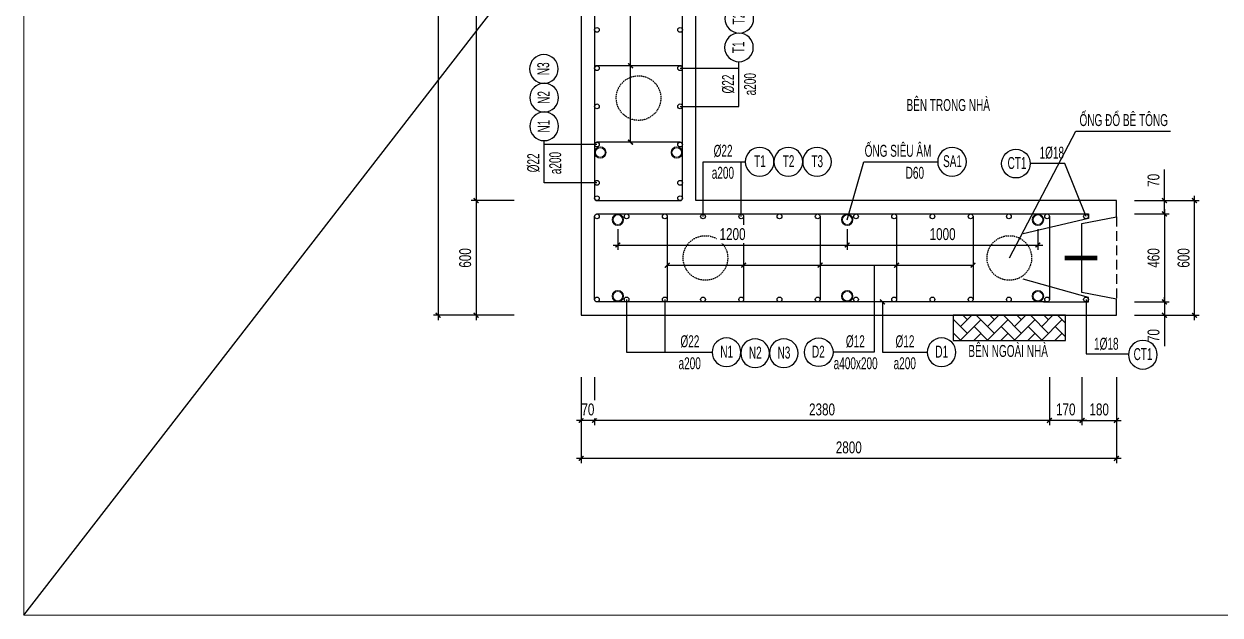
# Model space of a CAD drawing. Header units: millimetres. Extents: x -147841 to 368790, y -162721 to 84261.
# Drawn here: x 303107 to 309364, y -78007 to -74914 of the extents above; entities that cross this region are included whole.
import ezdxf
from ezdxf.enums import TextEntityAlignment as Align

# ---------------------------------------------------------------- set-up
doc = ezdxf.new("R2010")
doc.units = ezdxf.units.MM
doc.header["$LTSCALE"] = 1000
doc.header["$MEASUREMENT"] = 0
doc.header["$PDMODE"] = 1
doc.header["$PDSIZE"] = -10
doc.linetypes.add('DASHED', pattern=[0.75, 0.5, -0.25])
doc.linetypes.add('HIDDEN', pattern=[0.375, 0.25, -0.125])
doc.layers.get('0').update_dxf_attribs({"linetype": 'CONTINUOUS', "lineweight": 18})
doc.layers.get('DEFPOINTS').update_dxf_attribs({"color": 5, "linetype": 'CONTINUOUS', "lineweight": 18})
for name, color, linetype, lineweight in [('0-THAY', 7, 'CONTINUOUS', 18), ('ccu11-Dim', 8, 'CONTINUOUS', 18), ('DIM', 8, 'CONTINUOUS', 18)]:
    doc.layers.add(name, color=color, linetype=linetype, lineweight=lineweight)
for name, color, linetype in [('ccu11-Hatch', 250, 'CONTINUOUS'), ('ccu11-Khuat', 9, 'DASHED'), ('ccu11-Manh', 8, 'CONTINUOUS'), ('ccu11-Thep', 4, 'CONTINUOUS'), ('ccu11-Thepdai', 6, 'CONTINUOUS'), ('KC-Cotthep', 8, 'CONTINUOUS'), ('KC-Dim', 8, 'CONTINUOUS'), ('KC-Text', 31, 'CONTINUOUS'), ('KC-Thay', 7, 'CONTINUOUS')]:
    doc.layers.add(name, color=color, linetype=linetype)
doc.styles.add('ARIAL', font='arial.ttf', dxfattribs={"width": 0.7})
doc.styles.add('ccu11-dim', font='vnsimli.shx', dxfattribs={"width": 0.65, "bigfont": 'bigfont.shx'})
doc.dimstyles.new('2.5-25', dxfattribs={"dimscale": 25, "dimtxt": 2.5, "dimasz": 1, "dimexe": 1, "dimexo": 2, "dimgap": 1, "dimtad": 1, "dimdec": 1, "dimrnd": 5, "dimdsep": 46, "dimtxsty": 'ARIAL', "dimblk": 'ARCHTICK', "dimcen": -1, "dimdle": 1, "dimclrd": 256, "dimclre": 256, "dimclrt": 3, "dimadec": 0, "dimazin": 2, "dimtfac": 0.1, "dimtdec": 1, "dimtmove": 0, "dimatfit": 1, "dimldrblk": 'ARCHTICK', "dimfxl": 1, "dimtvp": 0.833333, "dimtfill": 1, "dimtolj": 1, "dimtzin": 12, "dimarcsym": 0})
doc.dimstyles.new('ccu11-100x4', dxfattribs={"dimscale": 100, "dimtxt": 2.5, "dimasz": 1, "dimexe": 1, "dimexo": 2, "dimgap": 1, "dimtad": 1, "dimdec": 0, "dimlfac": 0.25, "dimdsep": 46, "dimtxsty": 'ccu11-dim', "dimblk": 'ARCHTICK', "dimcen": -1, "dimdle": 1, "dimclrd": 256, "dimclre": 256, "dimclrt": 31, "dimadec": 0, "dimazin": 2, "dimtfac": 0.1, "dimtdec": 0, "dimtmove": 0, "dimatfit": 1, "dimldrblk": 'ARCHTICK', "dimfxl": 1, "dimtvp": 0.833333, "dimtolj": 1, "dimtzin": 12, "dimarcsym": 0})

# ---------------------------------------------------------------- blocks, each defined once
blk = doc.blocks.new('_ARCHTICK')
at = {"color": 0, "linetype": 'ByBlock', "const_width": 0.3}
blk.add_lwpolyline([(-0.5, -0.5), (0.5, 0.5)], dxfattribs=at)
blk = doc.blocks.new('*D1272')
at = {"layer": 'DEFPOINTS', "color": 0, "linetype": 'ByBlock', "ltscale": 30, "transparency": 16777216}
for p in [(308642.1, -76712.4), (308822.1, -76712.4)]:
    blk.add_point(p, dxfattribs=at)
at = {"layer": 'KC-Dim', "linetype": 'ByBlock', "lineweight": -2, "ltscale": 30, "transparency": 16777216}
for p, q in [((308642.1, -76762.4), (308642.1, -77013)), ((308822.1, -76762.4), (308822.1, -77013)), ((308617.1, -76988), (308847.1, -76988))]:
    blk.add_line(p, q, dxfattribs=at)
at = {"layer": 'KC-Dim', "linetype": 'ByBlock', "lineweight": -2, "ltscale": 30, "transparency": 16777216, "xscale": 25, "yscale": 25, "zscale": 25, "rotation": 180}
blk.add_blockref('_ARCHTICK', (308642.1, -76988), dxfattribs=at)
at = {"layer": 'KC-Dim', "linetype": 'ByBlock', "lineweight": -2, "ltscale": 30, "transparency": 16777216, "xscale": 25, "yscale": 25, "zscale": 25}
blk.add_blockref('_ARCHTICK', (308822.1, -76988), dxfattribs=at)
at = {"layer": 'KC-Dim', "color": 3, "linetype": 'ByBlock', "ltscale": 30, "transparency": 16777216, "insert": (308732.1, -76931.1), "char_height": 62.5, "attachment_point": 5, "style": 'ARIAL', "bg_fill": 3, "box_fill_scale": 1.25, "bg_fill_color": 256, "bg_fill_true_color": 13158600, "bg_fill_transparency": 0}
blk.add_mtext('\\A1;180', dxfattribs=at)
at = {"layer": 'DEFPOINTS', "color": 0, "linetype": 'ByBlock', "ltscale": 30, "transparency": 16777216}
blk.add_point((308822.1, -76988), dxfattribs=at)
blk = doc.blocks.new('*D1273')
at = {"layer": 'DEFPOINTS', "color": 0, "linetype": 'ByBlock', "ltscale": 30, "transparency": 16777216}
for p in [(308472.1, -76712.4), (308642.1, -76712.4)]:
    blk.add_point(p, dxfattribs=at)
at = {"layer": 'KC-Dim', "linetype": 'ByBlock', "lineweight": -2, "ltscale": 30, "transparency": 16777216}
for p, q in [((308472.1, -76762.4), (308472.1, -77013)), ((308642.1, -76762.4), (308642.1, -77013)), ((308667.1, -76988), (308447.1, -76988))]:
    blk.add_line(p, q, dxfattribs=at)
at = {"layer": 'KC-Dim', "linetype": 'ByBlock', "lineweight": -2, "ltscale": 30, "transparency": 16777216, "xscale": 25, "yscale": 25, "zscale": 25, "rotation": 180}
blk.add_blockref('_ARCHTICK', (308472.1, -76988), dxfattribs=at)
at = {"layer": 'KC-Dim', "linetype": 'ByBlock', "lineweight": -2, "ltscale": 30, "transparency": 16777216, "xscale": 25, "yscale": 25, "zscale": 25}
blk.add_blockref('_ARCHTICK', (308642.1, -76988), dxfattribs=at)
at = {"layer": 'KC-Dim', "color": 3, "linetype": 'ByBlock', "ltscale": 30, "transparency": 16777216, "insert": (308557.1, -76931.1), "char_height": 62.5, "attachment_point": 5, "style": 'ARIAL', "bg_fill": 3, "box_fill_scale": 1.25, "bg_fill_color": 256, "bg_fill_true_color": 13158600, "bg_fill_transparency": 0}
blk.add_mtext('\\A1;170', dxfattribs=at)
at = {"layer": 'DEFPOINTS', "color": 0, "linetype": 'ByBlock', "ltscale": 30, "transparency": 16777216}
blk.add_point((308472.1, -76988), dxfattribs=at)
blk = doc.blocks.new('*D1274')
at = {"layer": 'DEFPOINTS', "color": 0, "linetype": 'ByBlock', "ltscale": 30, "transparency": 16777216}
for p in [(308866.2, -75838.2), (309230.7, -75838.2), (308866.2, -76438.2)]:
    blk.add_point(p, dxfattribs=at)
at = {"layer": 'KC-Dim', "linetype": 'ByBlock', "lineweight": -2, "ltscale": 30, "transparency": 16777216}
for p, q in [((308916.2, -75838.2), (309255.7, -75838.2)), ((309230.7, -76463.2), (309230.7, -75813.2)), ((308916.2, -76438.2), (309255.7, -76438.2))]:
    blk.add_line(p, q, dxfattribs=at)
at = {"layer": 'KC-Dim', "linetype": 'ByBlock', "lineweight": -2, "ltscale": 30, "transparency": 16777216, "xscale": 25, "yscale": 25, "zscale": 25}
for p, rotation in [((309230.7, -75838.2), 90), ((309230.7, -76438.2), 270)]:
    blk.add_blockref('_ARCHTICK', p, dxfattribs=dict(at, rotation=rotation))
at = {"layer": 'KC-Dim', "color": 3, "linetype": 'ByBlock', "ltscale": 30, "transparency": 16777216, "insert": (309173.8, -76138.2), "char_height": 62.5, "attachment_point": 5, "rotation": 90, "style": 'ARIAL', "bg_fill": 3, "box_fill_scale": 1.25, "bg_fill_color": 256, "bg_fill_true_color": 13158600, "bg_fill_transparency": 0}
blk.add_mtext('\\A1;600', dxfattribs=at)
blk = doc.blocks.new('*D1275')
at = {"layer": 'DEFPOINTS', "color": 0, "linetype": 'ByBlock', "ltscale": 30, "transparency": 16777216}
for p in [(308866.2, -75908.2), (308866.2, -76368.2), (309073.5, -76368.2)]:
    blk.add_point(p, dxfattribs=at)
at = {"layer": 'KC-Dim', "linetype": 'ByBlock', "lineweight": -2, "ltscale": 30, "transparency": 16777216}
for p, q in [((309073.5, -75883.2), (309073.5, -76393.2)), ((308916.2, -75908.2), (309098.5, -75908.2)), ((308916.2, -76368.2), (309098.5, -76368.2))]:
    blk.add_line(p, q, dxfattribs=at)
at = {"layer": 'KC-Dim', "linetype": 'ByBlock', "lineweight": -2, "ltscale": 30, "transparency": 16777216, "xscale": 25, "yscale": 25, "zscale": 25}
for p, rotation in [((309073.5, -75908.2), 90), ((309073.5, -76368.2), 270)]:
    blk.add_blockref('_ARCHTICK', p, dxfattribs=dict(at, rotation=rotation))
at = {"layer": 'KC-Dim', "color": 3, "linetype": 'ByBlock', "ltscale": 30, "transparency": 16777216, "insert": (309016.6, -76138.2), "char_height": 62.5, "attachment_point": 5, "rotation": 90, "style": 'ARIAL', "bg_fill": 3, "box_fill_scale": 1.25, "bg_fill_color": 256, "bg_fill_true_color": 13158600, "bg_fill_transparency": 0}
blk.add_mtext('\\A1;460', dxfattribs=at)
blk = doc.blocks.new('*D1276')
at = {"layer": 'DEFPOINTS', "color": 0, "linetype": 'ByBlock', "ltscale": 30, "transparency": 16777216}
for p in [(308866.2, -75838.2), (309073.5, -75838.2), (308866.2, -75908.2)]:
    blk.add_point(p, dxfattribs=at)
at = {"layer": 'KC-Dim', "linetype": 'ByBlock', "lineweight": -2, "ltscale": 30, "transparency": 16777216}
for p, q in [((309073.5, -75838.2), (309073.5, -75676.1)), ((308916.2, -75838.2), (309098.5, -75838.2)), ((309073.5, -75908.2), (309073.5, -75838.2)), ((308916.2, -75908.2), (309098.5, -75908.2)), ((309073.5, -75908.2), (309073.5, -75933.2))]:
    blk.add_line(p, q, dxfattribs=at)
at = {"layer": 'KC-Dim', "linetype": 'ByBlock', "lineweight": -2, "ltscale": 30, "transparency": 16777216, "xscale": 25, "yscale": 25, "zscale": 25}
for p, rotation in [((309073.5, -75838.2), 270), ((309073.5, -75908.2), 90)]:
    blk.add_blockref('_ARCHTICK', p, dxfattribs=dict(at, rotation=rotation))
at = {"layer": 'KC-Dim', "color": 3, "linetype": 'ByBlock', "ltscale": 30, "transparency": 16777216, "insert": (309016.6, -75732.2), "char_height": 62.5, "attachment_point": 5, "rotation": 90, "style": 'ARIAL', "bg_fill": 3, "box_fill_scale": 1.25, "bg_fill_color": 256, "bg_fill_true_color": 13158600, "bg_fill_transparency": 0}
blk.add_mtext('\\A1;70', dxfattribs=at)
blk = doc.blocks.new('*D1277')
at = {"layer": 'DEFPOINTS', "color": 0, "linetype": 'ByBlock', "ltscale": 30, "transparency": 16777216}
for p in [(308866.2, -76368.2), (308866.2, -76438.2), (309073.5, -76438.2)]:
    blk.add_point(p, dxfattribs=at)
at = {"layer": 'KC-Dim', "linetype": 'ByBlock', "lineweight": -2, "ltscale": 30, "transparency": 16777216}
for p, q in [((308916.2, -76368.2), (309098.5, -76368.2)), ((309073.5, -76368.2), (309073.5, -76343.2)), ((309073.5, -76368.2), (309073.5, -76438.2)), ((308916.2, -76438.2), (309098.5, -76438.2)), ((309073.5, -76438.2), (309073.5, -76600.4))]:
    blk.add_line(p, q, dxfattribs=at)
at = {"layer": 'KC-Dim', "linetype": 'ByBlock', "lineweight": -2, "ltscale": 30, "transparency": 16777216, "xscale": 25, "yscale": 25, "zscale": 25}
for p, rotation in [((309073.5, -76368.2), 270), ((309073.5, -76438.2), 90)]:
    blk.add_blockref('_ARCHTICK', p, dxfattribs=dict(at, rotation=rotation))
at = {"layer": 'KC-Dim', "color": 3, "linetype": 'ByBlock', "ltscale": 30, "transparency": 16777216, "insert": (309016.6, -76544.3), "char_height": 62.5, "attachment_point": 5, "rotation": 90, "style": 'ARIAL', "bg_fill": 3, "box_fill_scale": 1.25, "bg_fill_color": 256, "bg_fill_true_color": 13158600, "bg_fill_transparency": 0}
blk.add_mtext('\\A1;70', dxfattribs=at)
blk = doc.blocks.new('*D1278')
at = {"layer": 'DEFPOINTS', "color": 0, "linetype": 'ByBlock', "ltscale": 30, "transparency": 16777216}
for p in [(306092.1, -76712.4), (308472.1, -76712.4), (306092.1, -76988)]:
    blk.add_point(p, dxfattribs=at)
at = {"layer": 'KC-Dim', "linetype": 'ByBlock', "lineweight": -2, "ltscale": 30, "transparency": 16777216}
for p, q in [((306092.1, -76762.4), (306092.1, -77013)), ((308472.1, -76762.4), (308472.1, -77013)), ((308497.1, -76988), (306067.1, -76988))]:
    blk.add_line(p, q, dxfattribs=at)
at = {"layer": 'KC-Dim', "linetype": 'ByBlock', "lineweight": -2, "ltscale": 30, "transparency": 16777216, "xscale": 25, "yscale": 25, "zscale": 25, "rotation": 180}
blk.add_blockref('_ARCHTICK', (306092.1, -76988), dxfattribs=at)
at = {"layer": 'KC-Dim', "linetype": 'ByBlock', "lineweight": -2, "ltscale": 30, "transparency": 16777216, "xscale": 25, "yscale": 25, "zscale": 25}
blk.add_blockref('_ARCHTICK', (308472.1, -76988), dxfattribs=at)
at = {"layer": 'KC-Dim', "color": 3, "linetype": 'ByBlock', "ltscale": 30, "transparency": 16777216, "insert": (307282.1, -76931.1), "char_height": 62.5, "attachment_point": 5, "style": 'ARIAL', "bg_fill": 3, "box_fill_scale": 1.25, "bg_fill_color": 256, "bg_fill_true_color": 13158600, "bg_fill_transparency": 0}
blk.add_mtext('\\A1;2380', dxfattribs=at)
blk = doc.blocks.new('att_thep_2')
blk.add_circle((-300, 0), 300)
at = {"color": 3, "style": 'ARIAL', "width": 0.6}
blk.add_attdef('DK', text='', height=250, dxfattribs=at).set_placement((467, 105), align=Align.CENTER)
at = {"color": 31, "style": 'ARIAL', "width": 0.6}
blk.add_attdef('SH', text='', height=250, dxfattribs=at).set_placement((-281, -111), align=Align.CENTER)
at = {"color": 2, "style": 'ARIAL', "width": 0.6}
blk.add_attdef('KC', text='', height=250, dxfattribs=at).set_placement((472, -355), align=Align.CENTER)
blk = doc.blocks.new('*D1279')
at = {"layer": 'DEFPOINTS', "color": 0, "ltscale": 3000, "transparency": 16777216}
for p in [(306022.1, -76712.4), (306092.1, -76712.4)]:
    blk.add_point(p, dxfattribs=at)
at = {"layer": 'KC-Dim', "lineweight": -2, "ltscale": 3000, "transparency": 16777216}
for p, q in [((306022.1, -76762.4), (306022.1, -77013)), ((306092.1, -76762.4), (306092.1, -77013)), ((306117.1, -76988), (305997.1, -76988))]:
    blk.add_line(p, q, dxfattribs=at)
at = {"layer": 'KC-Dim', "lineweight": -2, "ltscale": 3000, "transparency": 16777216, "xscale": 25, "yscale": 25, "zscale": 25, "rotation": 180}
blk.add_blockref('_ARCHTICK', (306022.1, -76988), dxfattribs=at)
at = {"layer": 'KC-Dim', "lineweight": -2, "ltscale": 3000, "transparency": 16777216, "xscale": 25, "yscale": 25, "zscale": 25}
blk.add_blockref('_ARCHTICK', (306092.1, -76988), dxfattribs=at)
at = {"layer": 'KC-Dim', "color": 3, "ltscale": 3000, "transparency": 16777216, "insert": (306057.1, -76931.1), "char_height": 62.5, "attachment_point": 5, "style": 'ARIAL', "bg_fill": 3, "box_fill_scale": 1.25, "bg_fill_color": 256, "bg_fill_true_color": 13158600, "bg_fill_transparency": 0}
blk.add_mtext('\\A1;70', dxfattribs=at)
at = {"layer": 'DEFPOINTS', "color": 0, "ltscale": 3000, "transparency": 16777216}
blk.add_point((306022.1, -76988), dxfattribs=at)
blk = doc.blocks.new('*U1226')
at = {"layer": 'ccu11-Thepdai', "flags": 128}
blk.add_lwpolyline([(50, 230), (-37.5, 230, 0.414214), (-50, 217.5), (-50, -114.4), (-50, -217.5, 0.414214), (-37.5, -230), (50, -230)], format="xyb", dxfattribs=at)
blk = doc.blocks.new('*U1227')
at = {"layer": 'DIM', "color": 0, "linetype": 'ByBlock', "lineweight": -2, "transparency": 16777216}
for p in [(0, 0), (400, 0), (800, 0), (1200, 0), (1600, 0)]:
    blk.add_blockref('*U1226', p, dxfattribs=at)
blk = doc.blocks.new('*D1280')
at = {"layer": 'DEFPOINTS', "color": 0, "ltscale": 3000, "transparency": 16777216}
for p in [(306022.1, -76712.4), (308822.1, -76712.4), (306022.1, -77186.6)]:
    blk.add_point(p, dxfattribs=at)
at = {"layer": 'DIM', "lineweight": -2, "ltscale": 3000, "transparency": 16777216}
for p, q in [((306022.1, -76762.4), (306022.1, -77211.6)), ((308822.1, -76762.4), (308822.1, -77211.6)), ((308847.1, -77186.6), (305997.1, -77186.6))]:
    blk.add_line(p, q, dxfattribs=at)
at = {"layer": 'DIM', "lineweight": -2, "ltscale": 3000, "transparency": 16777216, "xscale": 25, "yscale": 25, "zscale": 25, "rotation": 180}
blk.add_blockref('_ARCHTICK', (306022.1, -77186.6), dxfattribs=at)
at = {"layer": 'DIM', "lineweight": -2, "ltscale": 3000, "transparency": 16777216, "xscale": 25, "yscale": 25, "zscale": 25}
blk.add_blockref('_ARCHTICK', (308822.1, -77186.6), dxfattribs=at)
at = {"layer": 'DIM', "color": 3, "ltscale": 3000, "transparency": 16777216, "insert": (307422.1, -77129.7), "char_height": 62.5, "attachment_point": 5, "style": 'ARIAL', "bg_fill": 3, "box_fill_scale": 1.25, "bg_fill_color": 256, "bg_fill_true_color": 13158600, "bg_fill_transparency": 0}
blk.add_mtext('\\A1;2800', dxfattribs=at)
blk = doc.blocks.new('A$C260038B3')
at = {"layer": '0-THAY', "linetype": 'Continuous'}
for radius in [120, 100]:
    blk.add_circle((0, 0), radius, dxfattribs=at)
blk = doc.blocks.new('*D1281')
at = {"layer": 'DEFPOINTS', "color": 0, "linetype": 'ByBlock', "ltscale": 30, "transparency": 16777216}
for p in [(306214, -75938.2), (307414, -75938.2), (307414, -76070.7)]:
    blk.add_point(p, dxfattribs=at)
at = {"layer": 'KC-Dim', "linetype": 'ByBlock', "lineweight": -2, "ltscale": 30, "transparency": 16777216}
for p, q in [((306214, -75988.2), (306214, -76095.7)), ((307414, -75988.2), (307414, -76095.7)), ((306189, -76070.7), (307439, -76070.7))]:
    blk.add_line(p, q, dxfattribs=at)
at = {"layer": 'KC-Dim', "linetype": 'ByBlock', "lineweight": -2, "ltscale": 30, "transparency": 16777216, "xscale": 25, "yscale": 25, "zscale": 25, "rotation": 180}
blk.add_blockref('_ARCHTICK', (306214, -76070.7), dxfattribs=at)
at = {"layer": 'KC-Dim', "linetype": 'ByBlock', "lineweight": -2, "ltscale": 30, "transparency": 16777216, "xscale": 25, "yscale": 25, "zscale": 25}
blk.add_blockref('_ARCHTICK', (307414, -76070.7), dxfattribs=at)
at = {"layer": 'KC-Dim', "color": 3, "linetype": 'ByBlock', "ltscale": 30, "transparency": 16777216, "insert": (306814, -76013.8), "char_height": 62.5, "attachment_point": 5, "style": 'ARIAL', "bg_fill": 3, "box_fill_scale": 1.25, "bg_fill_color": 256, "bg_fill_true_color": 13158600, "bg_fill_transparency": 0}
blk.add_mtext('\\A1;1200', dxfattribs=at)
blk = doc.blocks.new('*D1282')
at = {"layer": 'DEFPOINTS', "color": 0, "linetype": 'ByBlock', "ltscale": 30, "transparency": 16777216}
for p in [(307414, -75938.2), (308411.6, -75938.2), (308411.6, -76070.7)]:
    blk.add_point(p, dxfattribs=at)
at = {"layer": 'KC-Dim', "linetype": 'ByBlock', "lineweight": -2, "ltscale": 30, "transparency": 16777216}
for p, q in [((307414, -75988.2), (307414, -76095.7)), ((308411.6, -75988.2), (308411.6, -76095.7)), ((307389, -76070.7), (308436.6, -76070.7))]:
    blk.add_line(p, q, dxfattribs=at)
at = {"layer": 'KC-Dim', "linetype": 'ByBlock', "lineweight": -2, "ltscale": 30, "transparency": 16777216, "xscale": 25, "yscale": 25, "zscale": 25, "rotation": 180}
blk.add_blockref('_ARCHTICK', (307414, -76070.7), dxfattribs=at)
at = {"layer": 'KC-Dim', "linetype": 'ByBlock', "lineweight": -2, "ltscale": 30, "transparency": 16777216, "xscale": 25, "yscale": 25, "zscale": 25}
blk.add_blockref('_ARCHTICK', (308411.6, -76070.7), dxfattribs=at)
at = {"layer": 'KC-Dim', "color": 3, "linetype": 'ByBlock', "ltscale": 30, "transparency": 16777216, "insert": (307912.8, -76013.8), "char_height": 62.5, "attachment_point": 5, "style": 'ARIAL', "bg_fill": 3, "box_fill_scale": 1.25, "bg_fill_color": 256, "bg_fill_true_color": 13158600, "bg_fill_transparency": 0}
blk.add_mtext('\\A1;1000', dxfattribs=at)
blk = doc.blocks.new('*D1289')
at = {"layer": 'DEFPOINTS', "color": 0, "linetype": 'ByBlock', "ltscale": 30, "transparency": 16777216}
for p in [(305720.9, -73132.7), (305472.3, -75838.2), (305720.9, -75838.2)]:
    blk.add_point(p, dxfattribs=at)
at = {"layer": 'KC-Dim', "linetype": 'ByBlock', "lineweight": -2, "ltscale": 30, "transparency": 16777216}
for p, q in [((305670.9, -73132.7), (305447.3, -73132.7)), ((305472.3, -73107.7), (305472.3, -75863.2)), ((305670.9, -75838.2), (305447.3, -75838.2))]:
    blk.add_line(p, q, dxfattribs=at)
at = {"layer": 'KC-Dim', "linetype": 'ByBlock', "lineweight": -2, "ltscale": 30, "transparency": 16777216, "xscale": 25, "yscale": 25, "zscale": 25}
for p, rotation in [((305472.3, -73132.7), 90), ((305472.3, -75838.2), 270)]:
    blk.add_blockref('_ARCHTICK', p, dxfattribs=dict(at, rotation=rotation))
at = {"layer": 'KC-Dim', "color": 3, "linetype": 'ByBlock', "ltscale": 30, "transparency": 16777216, "insert": (305415.4, -74485.5), "char_height": 62.5, "attachment_point": 5, "rotation": 90, "style": 'ARIAL', "bg_fill": 3, "box_fill_scale": 1.25, "bg_fill_color": 256, "bg_fill_true_color": 13158600, "bg_fill_transparency": 0}
blk.add_mtext('\\A1;2705', dxfattribs=at)
blk = doc.blocks.new('*D1290')
at = {"layer": 'DEFPOINTS', "color": 0, "ltscale": 3000, "transparency": 16777216}
for p in [(305720.9, -72782.7), (305273.7, -76438.2), (305720.9, -76438.2)]:
    blk.add_point(p, dxfattribs=at)
at = {"layer": 'DIM', "lineweight": -2, "ltscale": 3000, "transparency": 16777216}
for p, q in [((305273.7, -72757.7), (305273.7, -76463.2)), ((305670.9, -72782.7), (305248.7, -72782.7)), ((305670.9, -76438.2), (305248.7, -76438.2))]:
    blk.add_line(p, q, dxfattribs=at)
at = {"layer": 'DIM', "lineweight": -2, "ltscale": 3000, "transparency": 16777216, "xscale": 25, "yscale": 25, "zscale": 25}
for p, rotation in [((305273.7, -72782.7), 90), ((305273.7, -76438.2), 270)]:
    blk.add_blockref('_ARCHTICK', p, dxfattribs=dict(at, rotation=rotation))
at = {"layer": 'DIM', "color": 3, "ltscale": 3000, "transparency": 16777216, "insert": (305216.8, -74610.5), "char_height": 62.5, "attachment_point": 5, "rotation": 90, "style": 'ARIAL', "bg_fill": 3, "box_fill_scale": 1.25, "bg_fill_color": 256, "bg_fill_true_color": 13158600, "bg_fill_transparency": 0}
blk.add_mtext('\\A1;3655', dxfattribs=at)
blk = doc.blocks.new('*D1291')
at = {"layer": 'DEFPOINTS', "color": 0, "linetype": 'ByBlock', "ltscale": 30, "transparency": 16777216}
for p in [(305720.9, -75838.2), (305472.3, -76438.2), (305720.9, -76438.2)]:
    blk.add_point(p, dxfattribs=at)
at = {"layer": 'KC-Dim', "linetype": 'ByBlock', "lineweight": -2, "ltscale": 30, "transparency": 16777216}
for p, q in [((305670.9, -75838.2), (305447.3, -75838.2)), ((305472.3, -75813.2), (305472.3, -76463.2)), ((305670.9, -76438.2), (305447.3, -76438.2))]:
    blk.add_line(p, q, dxfattribs=at)
at = {"layer": 'KC-Dim', "linetype": 'ByBlock', "lineweight": -2, "ltscale": 30, "transparency": 16777216, "xscale": 25, "yscale": 25, "zscale": 25}
for p, rotation in [((305472.3, -75838.2), 90), ((305472.3, -76438.2), 270)]:
    blk.add_blockref('_ARCHTICK', p, dxfattribs=dict(at, rotation=rotation))
at = {"layer": 'KC-Dim', "color": 3, "linetype": 'ByBlock', "ltscale": 30, "transparency": 16777216, "insert": (305415.4, -76138.2), "char_height": 62.5, "attachment_point": 5, "rotation": 90, "style": 'ARIAL', "bg_fill": 3, "box_fill_scale": 1.25, "bg_fill_color": 256, "bg_fill_true_color": 13158600, "bg_fill_transparency": 0}
blk.add_mtext('\\A1;600', dxfattribs=at)

msp = doc.modelspace()

# ---------------------------------------------------------------- hatches: boundary and pattern name
at = {"layer": 'ccu11-Hatch', "ltscale": 3000}
h = msp.add_hatch(dxfattribs=at)
h.set_pattern_fill('AR-HBONE', color=256, scale=12.5, style=0)
h.set_pattern_definition([(315, (240761.056, -64335.09), (6e-15, -70.710678), [150, -50]), (225, (240796.41, -64370.444), (6e-15, -70.710678), [150, -50])])
h.paths.add_polyline_path([(308555.06, -76569.84), (307968.65, -76569.84), (307968.65, -76438.24), (308555.06, -76438.24)])

# ---------------------------------------------------------------- linework, layer by layer
msp.add_lwpolyline([(307968.65, -76569.84), (308555.06, -76569.84), (308555.06, -76438.24), (307968.65, -76438.24)], close=True, dxfattribs=at)
at = {"layer": 'ccu11-Khuat', "ltscale": 0.1}
msp.add_line((308822.09, -75923.24), (308822.09, -76353.24), dxfattribs=at)
at = {"layer": 'ccu11-Manh', "ltscale": 3000}
for points in [[(306280.39, -75532.7), (306280.39, -73532.7), (306280.39, -73532.7)], [(306472.09, -76176.15), (308072.09, -76176.15)]]:
    msp.add_lwpolyline(points, dxfattribs=at)
at = {"layer": 'ccu11-Thep', "const_width": 25}
msp.add_lwpolyline([(308552.09, -76138.24), (308722.09, -76138.24)], dxfattribs=at)
at = {"layer": 'ccu11-Thep'}
for centre in [(306104.59, -74945.2), (306539.59, -74945.2), (306104.59, -75145.2), (306539.59, -75145.2), (306104.59, -75345.2), (306539.59, -75345.2), (306104.59, -75545.2), (306539.59, -75545.2), (306104.59, -75745.2), (306539.59, -75745.2), (306104.59, -75825.74), (306539.59, -75825.74), (306104.59, -75920.74), (308459.59, -75920.74), (308663.31, -75920.74), (306104.59, -76355.74), (306259.59, -76355.74), (306259.59, -76355.74), (306459.59, -76355.74), (306659.59, -76355.74), (306859.59, -76355.74), (307059.59, -76355.74), (307259.59, -76355.74), (307459.59, -76355.74), (307659.59, -76355.74), (307859.59, -76355.74), (308059.59, -76355.74), (308259.59, -76355.74), (308459.59, -76355.74), (308663.22, -76355.74)]:
    msp.add_circle(centre, 12.5, dxfattribs=at)
at = {"layer": 'ccu11-Thep', "linetype": 'HIDDEN', "ltscale": 0.03}
for centre in [(306322.09, -75301.89), (306672.09, -76138.24), (308262.05, -76138.24, 242.3)]:
    msp.add_circle(centre, 116.6, dxfattribs=at)
at = {"layer": 'ccu11-Thepdai'}
for points in [[(306092.09, -73145.2), (306092.09, -75825.74, 0.4142136), (306104.59, -75838.24), (306539.59, -75838.24, 0.4142136), (306552.09, -75825.74), (306552.09, -73145.2, 0.4142136), (306539.59, -73132.7), (306104.59, -73132.7, 0.4142136)], [(308459.59, -76368.24), (306104.59, -76368.24, -0.4142136), (306092.09, -76355.74), (306092.09, -75920.74, -0.4142136), (306104.59, -75908.24), (308459.59, -75908.24, -0.4142136), (308472.09, -75920.74), (308472.09, -76355.74, -0.4142136)]]:
    msp.add_lwpolyline(points, format="xyb", close=True, dxfattribs=at)
at = {"layer": 'ccu11-Thepdai', "flags": 128}
for points in [[(306552.09, -75232.7), (306552.09, -75145.2, 0.4142136), (306539.59, -75132.7), (306207.67, -75132.7), (306104.59, -75132.7, 0.4142136), (306092.09, -75145.2), (306092.09, -75232.7)], [(306552.09, -75632.7), (306552.09, -75545.2, 0.4142136), (306539.59, -75532.7), (306207.67, -75532.7), (306104.59, -75532.7, 0.4142136), (306092.09, -75545.2), (306092.09, -75632.7)]]:
    msp.add_lwpolyline(points, format="xyb", dxfattribs=at)
for points in [[(308441.04, -75908.24), (308675.81, -75908.24), (308675.81, -75932.41), (308334.35, -76012.44)], [(308441.04, -76368.24), (308675.72, -76368.24), (308675.72, -76344.8), (308334.35, -76248.64)]]:
    msp.add_lwpolyline(points, dxfattribs=at)
at = {"layer": 'KC-Thay', "flags": 128}
msp.add_lwpolyline([(306022.09, -72782.7), (306022.09, -76438.24), (308822.09, -76438.24), (308822.09, -76353.24), (308642.09, -76318.24), (308642.09, -75958.24), (308822.09, -75923.24), (308822.09, -75838.24), (306622.09, -75838.24), (306622.09, -72782.7), (306537.09, -72782.7), (306502.09, -72962.7), (306142.09, -72962.7), (306107.09, -72782.7), (306022.09, -72782.7)], dxfattribs=at)

# ---------------------------------------------------------------- block references
at = {"layer": 'ccu11-Dim', "ltscale": 3000, "xscale": 0.25, "yscale": 0.25, "zscale": 0.25, "rotation": 270}
for p in [(306122.09, -75586.53), (306522.09, -75586.53)]:
    msp.add_blockref('A$C260038B3', p, dxfattribs=at)
at = {"layer": 'ccu11-Dim', "ltscale": 3000, "extrusion": (0, 0, -1), "xscale": 0.25, "yscale": 0.25, "zscale": -0.25}
for p in [(-306214, -75938.24), (-307414, -75938.24), (-308411.63, -75938.24), (-306214, -76338.24), (-307414, -76338.24), (-308411.63, -76338.24)]:
    msp.add_blockref('A$C260038B3', p, dxfattribs=at)
at = {"layer": 'ccu11-Manh', "ltscale": 3000, "xscale": 25, "yscale": 25, "zscale": 25}
for p, rotation in [((306280.39, -75132.7), 270), ((306280.39, -75532.7), 270), ((306472.09, -76176.15), 180), ((306872.09, -76176.15), 180), ((307272.09, -76176.15), 180), ((307672.09, -76176.15), 180), ((308072.09, -76176.15), 180)]:
    msp.add_blockref('_ARCHTICK', p, dxfattribs=dict(at, rotation=rotation))
at = {"layer": 'DIM', "xscale": -1}
msp.add_blockref('*U1227', (308022.09, -76138.24), dxfattribs=at)
at = {"layer": 'KC-Cotthep'}
ref = msp.add_blockref('att_thep_2', (306849.35, -74961.95), dxfattribs=dict(at, xscale=-0.25, yscale=0.25, zscale=0.25, rotation=90))
ref.add_attrib('SH', 'T2', dxfattribs={"layer": '0', "color": 31, "height": 62.5, "rotation": 90, "style": 'ARIAL', "width": 0.6}).set_placement((306877.22, -74885.92), align=Align.CENTER)
ref = msp.add_blockref('att_thep_2', (306847.68, -75111.93), dxfattribs=dict(at, xscale=-0.25, yscale=0.25, zscale=0.25, rotation=90))
ref.add_attrib('KC', 'a200', dxfattribs={"layer": '0', "color": 2, "height": 62.5, "rotation": 90, "style": 'ARIAL', "width": 0.6}).set_placement((306936.5, -75229.29), align=Align.CENTER)
ref.add_attrib('DK', '%%C22', dxfattribs={"layer": '0', "color": 2, "height": 62.5, "rotation": 90, "style": 'ARIAL', "width": 0.6}).set_placement((306821.32, -75228.2), align=Align.CENTER)
ref.add_attrib('SH', 'T1', dxfattribs={"layer": '0', "color": 31, "height": 62.5, "rotation": 90, "style": 'ARIAL', "width": 0.6}).set_placement((306875.54, -75035.91), align=Align.CENTER)
ref = msp.add_blockref('att_thep_2', (305828.72, -75374.47), dxfattribs=dict(at, xscale=-0.25, yscale=0.25, zscale=0.25, rotation=90))
ref.add_attrib('SH', 'N2', dxfattribs={"layer": '0', "color": 31, "height": 62.5, "rotation": 90, "style": 'ARIAL', "width": 0.6}).set_placement((305856.59, -75298.45), align=Align.CENTER)
ref = msp.add_blockref('att_thep_2', (307887.27, -75635.2), dxfattribs=dict(at, xscale=-0.25, yscale=0.25, zscale=0.25))
ref.add_attrib('KC', 'D60', dxfattribs={"layer": '0', "color": 2, "height": 62.5, "style": 'ARIAL', "width": 0.6}).set_placement((307767.77, -75724.02), align=Align.CENTER)
ref.add_attrib('DK', 'ỐNG SIÊU ÂM', dxfattribs={"layer": '0', "color": 15, "height": 62.5, "style": 'ARIAL', "width": 0.6}).set_placement((307679.64, -75608.85), align=Align.CENTER)
ref.add_attrib('SH', 'SA1', dxfattribs={"layer": '0', "color": 31, "height": 62.5, "style": 'ARIAL', "width": 0.6}).set_placement((307964.78, -75663.07), align=Align.CENTER)
ref = msp.add_blockref('att_thep_2', (306880.86, -75635.2), dxfattribs=dict(at, xscale=-0.25, yscale=0.25, zscale=0.25))
ref.add_attrib('KC', 'a200', dxfattribs={"layer": '0', "color": 2, "height": 62.5, "style": 'ARIAL', "width": 0.6}).set_placement((306763.51, -75724.02), align=Align.CENTER)
ref.add_attrib('DK', '%%C22', dxfattribs={"layer": '0', "color": 2, "height": 62.5, "style": 'ARIAL', "width": 0.6}).set_placement((306764.6, -75608.85), align=Align.CENTER)
ref.add_attrib('SH', 'T1', dxfattribs={"layer": '0', "color": 31, "height": 62.5, "style": 'ARIAL', "width": 0.6}).set_placement((306956.89, -75663.07), align=Align.CENTER)
ref = msp.add_blockref('att_thep_2', (307030.86, -75635.2), dxfattribs=dict(at, xscale=-0.25, yscale=0.25, zscale=0.25))
ref.add_attrib('SH', 'T2', dxfattribs={"layer": '0', "color": 31, "height": 62.5, "style": 'ARIAL', "width": 0.6}).set_placement((307106.89, -75663.07), align=Align.CENTER)
ref = msp.add_blockref('att_thep_2', (307180.86, -75635.2), dxfattribs=dict(at, xscale=-0.25, yscale=0.25, zscale=0.25))
ref.add_attrib('SH', 'T3', dxfattribs={"layer": '0', "color": 31, "height": 62.5, "style": 'ARIAL', "width": 0.6}).set_placement((307256.89, -75663.07), align=Align.CENTER)
ref = msp.add_blockref('att_thep_2', (308371.31, -75644.87), dxfattribs=dict(at, xscale=0.25, yscale=0.25, zscale=0.25))
ref.add_attrib('DK', '1%%C18', dxfattribs={"layer": '0', "color": 15, "height": 62.5, "style": 'ARIAL', "width": 0.6}).set_placement((308484.17, -75618.52), align=Align.CENTER)
ref.add_attrib('SH', 'CT1', dxfattribs={"layer": '0', "color": 31, "height": 62.5, "style": 'ARIAL', "width": 0.6}).set_placement((308302.29, -75672.74), align=Align.CENTER)

# ---------------------------------------------------------------- texts
at = {"layer": 'KC-Text', "color": 1, "style": 'ARIAL', "width": 0.6}
for s, p in [('BÊN TRONG NHÀ', (307942.36, -75369.45)), ('BÊN NGOÀI NHÀ', (308255.81, -76656.09))]:
    msp.add_text(s, height=62.5, dxfattribs=at).set_placement(p, align=Align.CENTER)
msp.add_text('ỐNG ĐỔ BÊ TÔNG', height=62.5, dxfattribs=at).set_placement((308629.13, -75448.16, 242.3))

# ---------------------------------------------------------------- dimensions: what is measured, and where the dimension line sits
at = {"layer": 'KC-Dim', "linetype": 'ByBlock', "ltscale": 30}
for base, p1, p2, angle, picture, middle in [((305472.3, -75838.24), (305720.9, -73132.7), (305720.9, -75838.24), 270, '*D1289', (305415.39, -74485.47)), ((309230.68, -75838.24), (308866.17, -76438.24), (308866.17, -75838.24), 90, '*D1274', (309173.77, -76138.24))]:
    dim = msp.add_linear_dim(base=base, p1=p1, p2=p2, angle=angle, dimstyle='2.5-25', dxfattribs=at)
    dim.commit()
    dim.dimension.update_dxf_attribs({"geometry": picture, "text_midpoint": middle})
dim = msp.add_linear_dim(base=(308822.09, -76988.04), p1=(308642.09, -76712.41), p2=(308822.09, -76712.41), dimstyle='2.5-25', dxfattribs=at)
dim.commit()
dim.dimension.update_dxf_attribs({"geometry": '*D1272', "text_midpoint": (308732.09, -76988.04), "dimtype": 160})

# ---------------------------------------------------------------- leaders
at = {"layer": 'ccu11-Manh', "ltscale": 10}
for points in [[(306539.59, -75145.2), (306847.68, -75145.2), (306847.68, -75111.93)], [(306539.59, -75345.2), (306847.68, -75345.2), (306847.68, -75111.97)], [(306104.59, -75545.2), (305828.72, -75545.2), (305828.72, -75524.4)], [(306104.59, -75745.2), (305828.72, -75745.2), (305828.72, -75524.44)], [(307414, -75938.24), (307501.18, -75635.2), (307887.27, -75635.2)], [(308663.31, -75920.74), (308552.3, -75644.87), (308371.27, -75644.87)], [(307555.17, -76179.94), (307555.17, -76631.61), (307338.86, -76631.61)], [(306259.59, -76355.74), (306259.59, -76631.61), (306707.2, -76631.61)], [(306459.59, -76355.74), (306459.59, -76631.61), (306707.24, -76631.61)]]:
    msp.add_leader(points, dimstyle='ccu11-100x4', override={"dimgap": 1, "dimtad": 0, "dimldrblk": 'None'}, dxfattribs=at)
at = {"layer": 'ccu11-Manh', "ltscale": 3000}
msp.add_leader([(307597.74, -76368.24), (307597.74, -76631.61), (307832.4, -76631.61)], dimstyle='ccu11-100x4', override={"dimasz": 0.25, "dimtad": 0}, dxfattribs=at)

# ---------------------------------------------------------------- next in the draw order: dimensions: what is measured, and where the dimension line sits
at = {"layer": 'DIM', "ltscale": 3000}
dim = msp.add_linear_dim(base=(305273.75, -76438.24), p1=(305720.9, -72782.7), p2=(305720.9, -76438.24), angle=270, dimstyle='2.5-25', dxfattribs=at)
dim.commit()
dim.dimension.update_dxf_attribs({"geometry": '*D1290', "text_midpoint": (305216.81, -74610.47)})
at = {"layer": 'KC-Dim', "linetype": 'ByBlock', "ltscale": 30}
dim = msp.add_linear_dim(base=(309073.53, -76368.24), p1=(308866.17, -75908.24), p2=(308866.17, -76368.24), angle=90, dimstyle='2.5-25', dxfattribs=at)
dim.commit()
dim.dimension.update_dxf_attribs({"geometry": '*D1275', "text_midpoint": (309016.61, -76138.24)})
dim = msp.add_linear_dim(base=(307414, -76070.68), p1=(306214, -75938.24), p2=(307414, -75938.24), dimstyle='2.5-25', dxfattribs=at)
dim.commit()
dim.dimension.update_dxf_attribs({"geometry": '*D1281', "text_midpoint": (306814, -76013.77)})
dim = msp.add_linear_dim(base=(308472.09, -76988.04), p1=(308642.09, -76712.41), p2=(308472.09, -76712.41), angle=180, dimstyle='2.5-25', dxfattribs=at)
dim.commit()
dim.dimension.update_dxf_attribs({"geometry": '*D1273', "text_midpoint": (308557.09, -76988.04), "dimtype": 160})

# ---------------------------------------------------------------- next in the draw order: linework, layer by layer
at = {"layer": 'ccu11-Thep'}
for centre in [(306259.59, -75920.74), (306459.59, -75920.74), (306659.59, -75920.74), (306859.59, -75920.74), (307059.59, -75920.74), (307259.59, -75920.74)]:
    msp.add_circle(centre, 12.5, dxfattribs=at)

# ---------------------------------------------------------------- next in the draw order: block references
at = {"layer": 'KC-Cotthep'}
ref = msp.add_blockref('att_thep_2', (305827.05, -75224.49), dxfattribs=dict(at, xscale=-0.25, yscale=0.25, zscale=0.25, rotation=90))
ref.add_attrib('SH', 'N3', dxfattribs={"layer": '0', "color": 31, "height": 62.5, "rotation": 90, "style": 'ARIAL', "width": 0.6}).set_placement((305854.92, -75148.47), align=Align.CENTER)
ref = msp.add_blockref('att_thep_2', (305828.72, -75524.44), dxfattribs=dict(at, xscale=-0.25, yscale=0.25, zscale=0.25, rotation=90))
ref.add_attrib('KC', 'a200', dxfattribs={"layer": '0', "color": 2, "height": 62.5, "rotation": 90, "style": 'ARIAL', "width": 0.6}).set_placement((305917.54, -75641.79), align=Align.CENTER)
ref.add_attrib('DK', '%%C22', dxfattribs={"layer": '0', "color": 2, "height": 62.5, "rotation": 90, "style": 'ARIAL', "width": 0.6}).set_placement((305802.37, -75640.7), align=Align.CENTER)
ref.add_attrib('SH', 'N1', dxfattribs={"layer": '0', "color": 31, "height": 62.5, "rotation": 90, "style": 'ARIAL', "width": 0.6}).set_placement((305856.59, -75448.41), align=Align.CENTER)

# ---------------------------------------------------------------- next in the draw order: dimensions: what is measured, and where the dimension line sits
at = {"layer": 'KC-Dim', "linetype": 'ByBlock', "ltscale": 30}
for base, p1, p2, angle, picture, middle in [((309073.53, -75838.24), (308866.17, -75908.24), (308866.17, -75838.24), 90, '*D1276', (309016.61, -75732.16)), ((305472.3, -76438.24), (305720.9, -75838.24), (305720.9, -76438.24), 90, '*D1291', (305415.39, -76138.24)), ((309073.53, -76438.24), (308866.17, -76368.24), (308866.17, -76438.24), 90, '*D1277', (309016.61, -76544.32)), ((306092.09, -76988.04), (308472.09, -76712.41), (306092.09, -76712.41), 180, '*D1278', (307282.09, -76931.11))]:
    dim = msp.add_linear_dim(base=base, p1=p1, p2=p2, angle=angle, dimstyle='2.5-25', dxfattribs=at)
    dim.commit()
    dim.dimension.update_dxf_attribs({"geometry": picture, "text_midpoint": middle})

# ---------------------------------------------------------------- next in the draw order: leaders
at = {"layer": 'ccu11-Manh', "ltscale": 10}
for points in [[(306659.59, -75920.74), (306659.59, -75635.2), (306880.83, -75635.2)], [(306859.59, -75920.74), (306859.59, -75635.2), (306880.86, -75635.2)]]:
    msp.add_leader(points, dimstyle='ccu11-100x4', override={"dimgap": 1, "dimtad": 0, "dimldrblk": 'None'}, dxfattribs=at)

# ---------------------------------------------------------------- next in the draw order: linework, layer by layer
at = {"layer": 'ccu11-Manh', "elevation": 242.3}
msp.add_lwpolyline([(308262.05, -76138.24), (308609.09, -75475.18), (309105.63, -75475.18)], dxfattribs=at)
at = {"layer": 'ccu11-Manh', "ltscale": 3000, "flags": 128}
msp.add_lwpolyline([(308663.22, -76355.74), (308663.22, -76639.59), (308885.79, -76639.59)], dxfattribs=at)

# ---------------------------------------------------------------- next in the draw order: block references
at = {"layer": 'KC-Cotthep'}
ref = msp.add_blockref('att_thep_2', (307340.07, -76631.61), dxfattribs=dict(at, xscale=0.25, yscale=0.25, zscale=0.25))
ref.add_attrib('KC', 'a400x200', dxfattribs={"layer": '0', "color": 2, "height": 62.5, "style": 'ARIAL', "width": 0.6}).set_placement((307458.04, -76720.44), align=Align.CENTER)
ref.add_attrib('DK', '%%C12', dxfattribs={"layer": '0', "color": 215, "height": 62.5, "style": 'ARIAL', "width": 0.6}).set_placement((307456.46, -76605.26), align=Align.CENTER)
ref.add_attrib('SH', 'D2', dxfattribs={"layer": '0', "color": 31, "height": 62.5, "style": 'ARIAL', "width": 0.6}).set_placement((307262.97, -76659.48), align=Align.CENTER)
ref = msp.add_blockref('att_thep_2', (308885.61, -76644.7), dxfattribs=dict(at, xscale=-0.25, yscale=0.25, zscale=0.25))
ref.add_attrib('DK', '1%%C18', dxfattribs={"layer": '0', "color": 15, "height": 62.5, "style": 'ARIAL', "width": 0.6}).set_placement((308769.35, -76618.35), align=Align.CENTER)
ref.add_attrib('SH', 'CT1', dxfattribs={"layer": '0', "color": 31, "height": 62.5, "style": 'ARIAL', "width": 0.6}).set_placement((308961.64, -76672.57), align=Align.CENTER)

# ---------------------------------------------------------------- next in the draw order: dimensions: what is measured, and where the dimension line sits
at = {"layer": 'KC-Dim', "ltscale": 3000}
dim = msp.add_linear_dim(base=(306022.09, -76988.04), p1=(306092.09, -76712.41), p2=(306022.09, -76712.41), angle=180, dimstyle='2.5-25', dxfattribs=at)
dim.commit()
dim.dimension.update_dxf_attribs({"geometry": '*D1279', "text_midpoint": (306057.09, -76988.04), "dimtype": 160})

# ---------------------------------------------------------------- next in the draw order: dimensions: what is measured, and where the dimension line sits
at = {"layer": 'DIM', "ltscale": 3000}
dim = msp.add_linear_dim(base=(306022.09, -77186.59), p1=(308822.09, -76712.41), p2=(306022.09, -76712.41), angle=180, dimstyle='2.5-25', dxfattribs=at)
dim.commit()
dim.dimension.update_dxf_attribs({"geometry": '*D1280', "text_midpoint": (307422.09, -77129.68)})
at = {"layer": 'KC-Dim', "linetype": 'ByBlock', "ltscale": 30}
dim = msp.add_linear_dim(base=(308411.63, -76070.68), p1=(307414, -75938.24), p2=(308411.63, -75938.24), dimstyle='2.5-25', dxfattribs=at)
dim.commit()
dim.dimension.update_dxf_attribs({"geometry": '*D1282', "text_midpoint": (307912.81, -76013.77)})

# ---------------------------------------------------------------- next in the draw order: linework, layer by layer
at = {"layer": 'ccu11-Thep'}
for centre in [(307459.59, -75920.74), (307659.59, -75920.74), (307859.59, -75920.74), (308059.59, -75920.74), (308259.59, -75920.74)]:
    msp.add_circle(centre, 12.5, dxfattribs=at)
at = {"layer": 'DEFPOINTS', "flags": 128}
msp.add_lwpolyline([(303106.89, -63958.49), (313988.27, -63958.49), (313988.27, -78006.54), (303106.89, -78006.54)], close=True, dxfattribs=at)
at = {"layer": 'KC-Thay', "ltscale": 3000}
msp.add_line((303106.89, -78006.54), (313988.27, -63958.49), dxfattribs=at)

# ---------------------------------------------------------------- next in the draw order: block references
at = {"layer": 'KC-Cotthep'}
ref = msp.add_blockref('att_thep_2', (306707.24, -76631.61), dxfattribs=dict(at, xscale=-0.25, yscale=0.25, zscale=0.25))
ref.add_attrib('KC', 'a200', dxfattribs={"layer": '0', "color": 2, "height": 62.5, "style": 'ARIAL', "width": 0.6}).set_placement((306589.89, -76720.44), align=Align.CENTER)
ref.add_attrib('DK', '%%C22', dxfattribs={"layer": '0', "color": 2, "height": 62.5, "style": 'ARIAL', "width": 0.6}).set_placement((306590.98, -76605.26), align=Align.CENTER)
ref.add_attrib('SH', 'N1', dxfattribs={"layer": '0', "color": 31, "height": 62.5, "style": 'ARIAL', "width": 0.6}).set_placement((306783.27, -76659.48), align=Align.CENTER)
ref = msp.add_blockref('att_thep_2', (306857.05, -76636.59), dxfattribs=dict(at, xscale=-0.25, yscale=0.25, zscale=0.25))
ref.add_attrib('SH', 'N2', dxfattribs={"layer": '0', "color": 31, "height": 62.5, "style": 'ARIAL', "width": 0.6}).set_placement((306933.08, -76664.46), align=Align.CENTER)
ref = msp.add_blockref('att_thep_2', (307007.05, -76636.59), dxfattribs=dict(at, xscale=-0.25, yscale=0.25, zscale=0.25))
ref.add_attrib('SH', 'N3', dxfattribs={"layer": '0', "color": 31, "height": 62.5, "style": 'ARIAL', "width": 0.6}).set_placement((307083.08, -76664.46), align=Align.CENTER)
ref = msp.add_blockref('att_thep_2', (307832.4, -76631.61), dxfattribs=dict(at, xscale=-0.25, yscale=0.25, zscale=0.25))
ref.add_attrib('KC', 'a200', dxfattribs={"layer": '0', "color": 2, "height": 62.5, "style": 'ARIAL', "width": 0.6}).set_placement((307715.05, -76720.44), align=Align.CENTER)
ref.add_attrib('DK', '%%C12', dxfattribs={"layer": '0', "color": 215, "height": 62.5, "style": 'ARIAL', "width": 0.6}).set_placement((307716.16, -76605.26), align=Align.CENTER)
ref.add_attrib('SH', 'D1', dxfattribs={"layer": '0', "color": 31, "height": 62.5, "style": 'ARIAL', "width": 0.6}).set_placement((307908.22, -76659.48), align=Align.CENTER)

doc.saveas('drawing.dxf')
